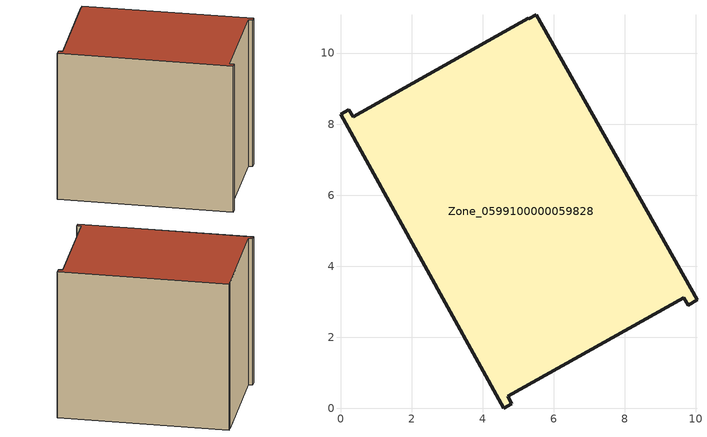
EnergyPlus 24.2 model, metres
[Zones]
Zone_0599100000059828
 floor ground (C_G): 5.5,11.08 10.03,3.05 9.78,2.91 9.66,3.11 4.71,0.34 4.82,0.13 4.59,0 0,8.28 0.23,8.41 0.35,8.21 5.29,10.98 5.3,10.96 z0
 wall outside (C_F): 4.59,0 4.82,0.13 4.71,0.34 9.66,3.11 9.78,2.91 10.03,3.05 5.5,11.08 5.3,10.96 5.29,10.98 0.35,8.21 0.23,8.41 0,8.28 4.59,0 z0:8.49
 roof outside (C_R): 10.03,3.05 5.5,11.08 5.3,10.96 5.29,10.98 0.35,8.21 0.23,8.41 0,8.28 4.59,0 4.82,0.13 4.71,0.34 9.66,3.11 9.78,2.91 z8.49
[BUILDING]
Pand.0599100000059828: North Axis=0; Terrain=City; Loads Convergence Tolerance Value=0.04; Temperature Convergence Tolerance Value=0.4; Solar Distribution=FullExterior; Maximum Number of Warmup Days=25; Minimum Number of Warmup Days=1
[Site:Location]
Rotterdam.The.Hague.AP_ZH_NLD Design_Conditions: Latitude=51.96; Longitude=4.45; Time Zone=1; Elevation=-4.5
[SITE:GROUNDTEMPERATURE:BUILDINGSURFACE]
18, 18, 18, 18, 18, 18, 18, 18, 18, 18, 18, 18
[MATERIAL] Thermal Absorptance=0.9; Solar Absorptance=0.7; Visible Absorptance=0.7
Name | Roughness | Thickness | Conductivity | Density | Specific Heat
G.TI.1965-1974 | MediumSmooth | 0.15 | 0.882353 | 540 | 1210
F.TI.1965-1974 | Rough | 0.3 | 0.697674 | 1920 | 840
R.TI.1965-1974 | MediumRough | 0.2 | 0.232558 | 1500 | 1000
[CONSTRUCTION]
C_G: G.TI.1965-1974
C_F: F.TI.1965-1974
C_R: R.TI.1965-1974
[ZONE]
Zone_0599100000059828: Type=1; Multiplier=1; Ceiling Height=Autocalculate; Volume=Autocalculate; Floor Area=autocalculate; Part of Total Floor Area=Yes
[ZONEINFILTRATION:DESIGNFLOWRATE]
Infil_Zone_0599100000059828: Zone or ZoneList or Space or SpaceList=Zone_0599100000059828; Schedule=AlwaysOn; Design Flow Rate Calculation Method=Flow/Area; Flow Rate per Floor Area=0.003; Constant Term Coefficient=1; Temperature Term Coefficient=0; Velocity Term Coefficient=0; Velocity Squared Term Coefficient=0
[HVACTEMPLATE:ZONE:IDEALLOADSAIRSYSTEM]
Zone_0599100000059828: Maximum Heating Supply Air Temperature=50; Minimum Cooling Supply Air Temperature=13; Maximum Heating Supply Air Humidity Ratio=0.0156; Minimum Cooling Supply Air Humidity Ratio=0.0077; Heating Limit=NoLimit; Cooling Limit=NoLimit; Dehumidification Control Type=ConstantSensibleHeatRatio; Cooling Sensible Heat Ratio=0.7; Dehumidification Setpoint=60; Humidification Control Type=None; Humidification Setpoint=30; Outdoor Air Method=None; Outdoor Air Flow Rate per Person=0.00944; Outdoor Air Flow Rate per Zone Floor Area=0; Outdoor Air Flow Rate per Zone=0; Demand Controlled Ventilation Type=None; Outdoor Air Economizer Type=NoEconomizer; Heat Recovery Type=None; Sensible Heat Recovery Effectiveness=0.7; Latent Heat Recovery Effectiveness=0.65
[ZONECONTROL:THERMOSTAT]
ThermostatControl_Zone_0599100000059828: Zone or ZoneList=Zone_0599100000059828; Control Type Schedule=DualSetpointControlType; Control 1=Thermostat_Zone_0599100000059828; Temperature Difference Between Cutout And Setpoint=0
[THERMOSTATSETPOINT:DUALSETPOINT]
Thermostat_Zone_0599100000059828: Heating Setpoint Temperature Schedule=HeatingSetpoint_Zone_0599100000059828; Cooling Setpoint Temperature Schedule=CoolingSetpoint_Zone_0599100000059828
[SCHEDULE:COMPACT]
HeatingSetpoint_Zone_0599100000059828: Through: 12/31, For: AllDays, Until: 24:00, 21
CoolingSetpoint_Zone_0599100000059828: Through: 12/31, For: AllDays, Until: 24:00, 24
DualSetpointControlType: Through: 12/31, For: AllDays, Until: 24:00, 4
AlwaysOn: Through: 12/31, For: AllDays, Until: 24:00, 1
